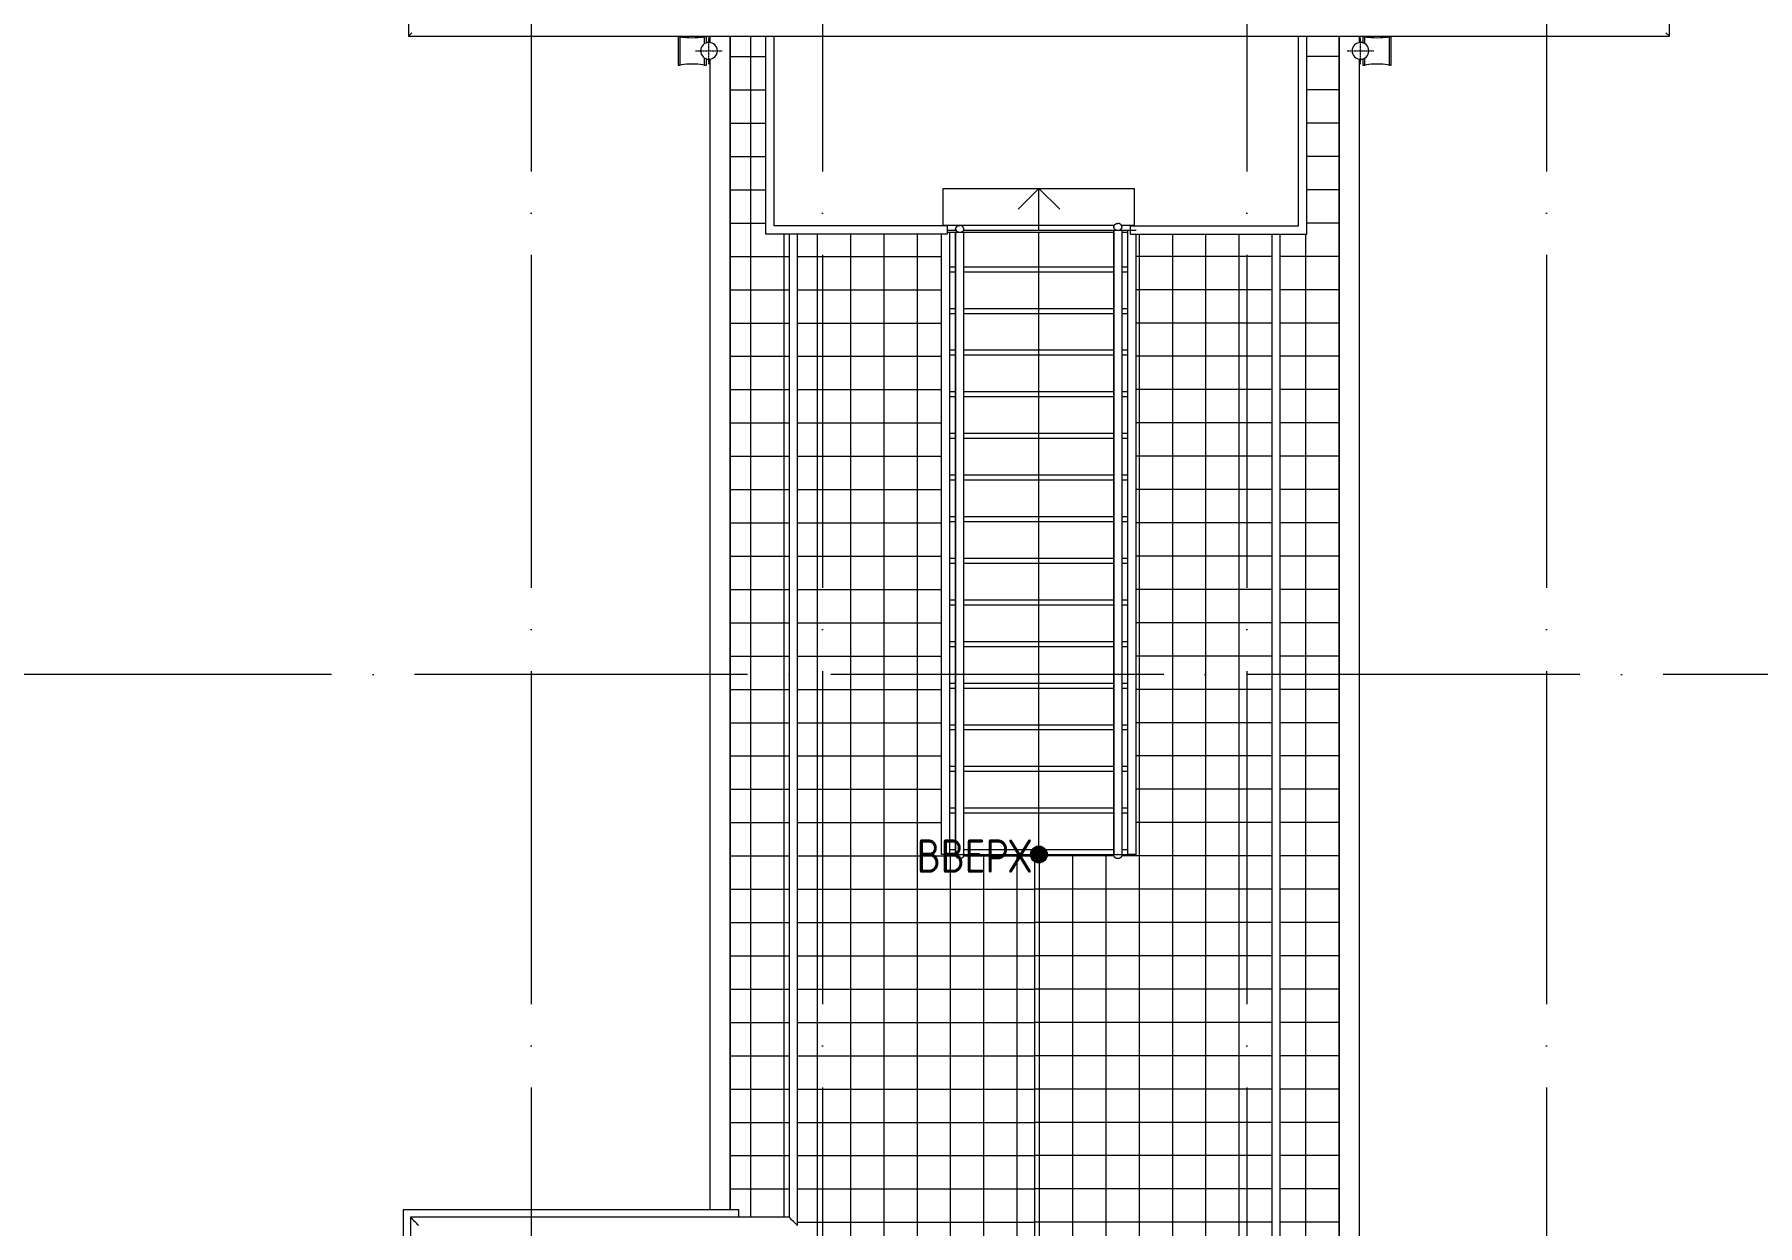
# Model space of a CAD drawing. Header units: millimetres. Extents: x -259793 to 503324, y -44556 to 93494.
# Drawn here: x 434121 to 444473, y 8131 to 15283 of the extents above; entities that cross this region are included whole.
import ezdxf

# ---------------------------------------------------------------- set-up
doc = ezdxf.new("R2010")
doc.units = ezdxf.units.MM
doc.linetypes.add('ADSK_Линия сетки', pattern=[25, 20, -2.5, 0, -2.5])
doc.linetypes.add('ADSK_Осевая', pattern=[14, 10, -2, 0, -2])
for name, color, linetype, lineweight in [('RC-Линии_связи-Адресные', 5, 'Continuous', 30), ('Крыша', 7, 'Continuous', 9), ('Крыша штриховка', 7, 'Continuous', 9), ('Лестницы', 252, 'Continuous', 9), ('Обобщенные модели', 252, 'Continuous', 18), ('Ограждение', 252, 'Continuous', 9), ('Оси', 252, 'Continuous', 9), ('Перекрытие', 252, 'Continuous', 18), ('Стрелки вверх', 7, 'Continuous', 18), ('Траектории лестницы', 7, 'Continuous', 18), ('Трубопровод', 7, 'Continuous', 18)]:
    doc.layers.add(name, color=color, linetype=linetype, lineweight=lineweight)
doc.styles.add('GOST Common', font='', dxfattribs={"width": 0.9, "height": 500})
doc.styles.get('GOST Common').set_extended_font_data('GOST type B')

# ---------------------------------------------------------------- blocks, each defined once
blk = doc.blocks.new('Кровля Жив')
at = {"layer": 'Стрелки вверх', "true_color": 0x636466}
h = blk.add_hatch(color=251, dxfattribs=at)
edge = h.paths.add_edge_path()
edge.add_arc((-34538, 26986), 50, 0, 360)
blk.add_hatch(color=251, dxfattribs=at).paths.add_polyline_path([(-34538, 26936), (-34511, 26944), (-34493, 26965), (-34489, 26993), (-34500, 27019), (-34524, 27034), (-34552, 27034), (-34576, 27019), (-34588, 26993), (-34584, 26965), (-34565, 26944)])
at = {"layer": 'Крыша', "color": 251, "true_color": 0x636466}
for p, q in [((-36515, 31900), (-36515, 31862)), ((-36513, 31862), (-36513, 31900)), ((-36392, 24853), (-36392, 31900)), ((-36390, 24853), (-36390, 31900)), ((-32736, 31900), (-32736, 21240)), ((-32734, 31900), (-32734, 21242)), ((-32613, 31900), (-32613, 31862)), ((-32611, 31862), (-32611, 31900)), ((-36515, 31763), (-36515, 24853)), ((-36513, 24853), (-36513, 31763)), ((-32613, 31763), (-32613, 21377)), ((-32611, 21377), (-32611, 31763)), ((-34563, 16276), (-34563, 26986))]:
    blk.add_line(p, q, dxfattribs=at)
at = {"layer": 'Крыша штриховка', "color": 251, "linetype": 'Continuous', "true_color": 0x636466}
for p, q in [((-36270, 31900), (-36270, 24808)), ((-36390, 31778), (-36178, 31778)), ((-32736, 31778), (-32928, 31778)), ((-36390, 31578), (-36178, 31578)), ((-32736, 31578), (-32928, 31578)), ((-36390, 31378), (-36178, 31378)), ((-32736, 31378), (-32928, 31378)), ((-36390, 31178), (-36178, 31178)), ((-32736, 31178), (-32928, 31178)), ((-36390, 30978), (-36178, 30978)), ((-32736, 30978), (-32928, 30978)), ((-36390, 30778), (-36178, 30778)), ((-32736, 30778), (-32928, 30778)), ((-36070, 30711), (-36070, 24808)), ((-35870, 30711), (-35870, 16276)), ((-35670, 30711), (-35670, 16276)), ((-35470, 30711), (-35470, 16276)), ((-35270, 30711), (-35270, 16276)), ((-33934, 20488), (-33934, 30711)), ((-33734, 20614), (-33734, 30711)), ((-33534, 20739), (-33534, 30711)), ((-33334, 20865), (-33334, 30711)), ((-32934, 21116), (-32934, 30711)), ((-36390, 30578), (-36038, 30578)), ((-35988, 30578), (-35123, 30578)), ((-33138, 30578), (-33953, 30578)), ((-32736, 30578), (-33088, 30578)), ((-36390, 30378), (-36038, 30378)), ((-35988, 30378), (-35123, 30378)), ((-33138, 30378), (-33953, 30378)), ((-32736, 30378), (-33088, 30378)), ((-36390, 30178), (-36038, 30178)), ((-35988, 30178), (-35123, 30178)), ((-33138, 30178), (-33953, 30178)), ((-32736, 30178), (-33088, 30178)), ((-36390, 29978), (-36038, 29978)), ((-35988, 29978), (-35123, 29978)), ((-33138, 29978), (-33953, 29978)), ((-32736, 29978), (-33088, 29978)), ((-36390, 29778), (-36038, 29778)), ((-35988, 29778), (-35123, 29778)), ((-33138, 29778), (-33953, 29778)), ((-32736, 29778), (-33088, 29778)), ((-36390, 29578), (-36038, 29578)), ((-35988, 29578), (-35123, 29578)), ((-33138, 29578), (-33953, 29578)), ((-32736, 29578), (-33088, 29578)), ((-36390, 29378), (-36038, 29378)), ((-35988, 29378), (-35123, 29378)), ((-33138, 29378), (-33953, 29378)), ((-32736, 29378), (-33088, 29378)), ((-36390, 29178), (-36038, 29178)), ((-35988, 29178), (-35123, 29178)), ((-33138, 29178), (-33953, 29178)), ((-32736, 29178), (-33088, 29178)), ((-36390, 28978), (-36038, 28978)), ((-35988, 28978), (-35123, 28978)), ((-33138, 28978), (-33953, 28978)), ((-32736, 28978), (-33088, 28978)), ((-36390, 28778), (-36038, 28778)), ((-35988, 28778), (-35123, 28778)), ((-33138, 28778), (-33953, 28778)), ((-32736, 28778), (-33088, 28778)), ((-36390, 28578), (-36038, 28578)), ((-35989, 28578), (-35123, 28578)), ((-33138, 28578), (-33953, 28578)), ((-32736, 28578), (-33088, 28578)), ((-36390, 28378), (-36038, 28378)), ((-35989, 28378), (-35123, 28378)), ((-33138, 28378), (-33953, 28378)), ((-32736, 28378), (-33088, 28378)), ((-36390, 28178), (-36038, 28178)), ((-35989, 28178), (-35123, 28178)), ((-33138, 28178), (-33953, 28178)), ((-32736, 28178), (-33088, 28178)), ((-36390, 27978), (-36038, 27978)), ((-35989, 27978), (-35123, 27978)), ((-33138, 27978), (-33953, 27978)), ((-32736, 27978), (-33088, 27978)), ((-36390, 27778), (-36038, 27778)), ((-35989, 27778), (-35123, 27778)), ((-33138, 27778), (-33953, 27778)), ((-32736, 27778), (-33088, 27778)), ((-36390, 27578), (-36038, 27578)), ((-35989, 27578), (-35123, 27578)), ((-33138, 27578), (-33953, 27578)), ((-32736, 27578), (-33088, 27578)), ((-36390, 27378), (-36038, 27378)), ((-35989, 27378), (-35123, 27378)), ((-33138, 27378), (-33953, 27378)), ((-32736, 27378), (-33088, 27378)), ((-36390, 27178), (-36038, 27178)), ((-35989, 27178), (-35123, 27178)), ((-33138, 27178), (-33953, 27178)), ((-32736, 27178), (-33088, 27178)), ((-36390, 26978), (-36038, 26978)), ((-35989, 26978), (-35035, 26978)), ((-35070, 26986), (-35070, 16276)), ((-34992, 26978), (-34563, 26978)), ((-34870, 26985), (-34870, 16276)), ((-34670, 26986), (-34670, 16276)), ((-34085, 26978), (-34563, 26978)), ((-34534, 20112), (-34534, 26986)), ((-34334, 20237), (-34334, 26986)), ((-34134, 20363), (-34134, 26986)), ((-33138, 26978), (-34042, 26978)), ((-32736, 26978), (-33088, 26978)), ((-36390, 26778), (-36038, 26778)), ((-35989, 26778), (-34563, 26778)), ((-33138, 26778), (-34563, 26778)), ((-32736, 26778), (-33088, 26778)), ((-36390, 26578), (-36038, 26578)), ((-35989, 26578), (-34563, 26578)), ((-33138, 26578), (-34563, 26578)), ((-32736, 26578), (-33088, 26578)), ((-36390, 26378), (-36038, 26378)), ((-35989, 26378), (-34563, 26378)), ((-33138, 26378), (-34563, 26378)), ((-32736, 26378), (-33088, 26378)), ((-36390, 26178), (-36038, 26178)), ((-35989, 26178), (-34563, 26178)), ((-33138, 26178), (-34563, 26178)), ((-32736, 26178), (-33088, 26178)), ((-36390, 25978), (-36038, 25978)), ((-35989, 25978), (-34563, 25978)), ((-33138, 25978), (-34563, 25978)), ((-32736, 25978), (-33088, 25978)), ((-36390, 25778), (-36038, 25778)), ((-35989, 25778), (-34563, 25778)), ((-33138, 25778), (-34563, 25778)), ((-32736, 25778), (-33088, 25778)), ((-36390, 25578), (-36038, 25578)), ((-35989, 25578), (-34563, 25578)), ((-33138, 25578), (-34563, 25578)), ((-32736, 25578), (-33088, 25578)), ((-36390, 25378), (-36038, 25378)), ((-35989, 25378), (-34563, 25378)), ((-33138, 25378), (-34563, 25378)), ((-32736, 25378), (-33088, 25378)), ((-36390, 25178), (-36038, 25178)), ((-35989, 25178), (-34563, 25178)), ((-33138, 25178), (-34563, 25178)), ((-32736, 25178), (-33088, 25178)), ((-36390, 24978), (-36038, 24978)), ((-35989, 24978), (-34563, 24978)), ((-33138, 24978), (-34563, 24978)), ((-32736, 24978), (-33088, 24978)), ((-35989, 24778), (-34563, 24778)), ((-33138, 24778), (-34563, 24778)), ((-32736, 24778), (-33088, 24778))]:
    blk.add_line(p, q, dxfattribs=at)
at = {"layer": 'Лестницы', "color": 251, "true_color": 0x636466}
for p, q in [((-35113, 30986), (-33963, 30986)), ((-35113, 30761), (-35113, 30986)), ((-33963, 30761), (-33963, 30986)), ((-35113, 30766), (-34084, 30766)), ((-34044, 30766), (-33963, 30766)), ((-35088, 30736), (-35037, 30736)), ((-35073, 30724), (-35038, 30724)), ((-34989, 30736), (-34088, 30736)), ((-34988, 30724), (-34088, 30724)), ((-34038, 30736), (-34003, 30736)), ((-34038, 30724), (-34003, 30724)), ((-35073, 30516), (-35038, 30516)), ((-35073, 30486), (-35038, 30486)), ((-34988, 30516), (-34088, 30516)), ((-34988, 30486), (-34088, 30486)), ((-34038, 30516), (-34003, 30516)), ((-34038, 30486), (-34003, 30486)), ((-35073, 30266), (-35038, 30266)), ((-35073, 30236), (-35038, 30236)), ((-34988, 30266), (-34088, 30266)), ((-34988, 30236), (-34088, 30236)), ((-34038, 30266), (-34003, 30266)), ((-34038, 30236), (-34003, 30236)), ((-35073, 30016), (-35038, 30016)), ((-35073, 29986), (-35038, 29986)), ((-34988, 30016), (-34088, 30016)), ((-34988, 29986), (-34088, 29986)), ((-34038, 30016), (-34003, 30016)), ((-34038, 29986), (-34003, 29986)), ((-35073, 29766), (-35038, 29766)), ((-35073, 29736), (-35038, 29736)), ((-34988, 29766), (-34088, 29766)), ((-34988, 29736), (-34088, 29736)), ((-34038, 29766), (-34003, 29766)), ((-34038, 29736), (-34003, 29736)), ((-35073, 29516), (-35038, 29516)), ((-34988, 29516), (-34088, 29516)), ((-34038, 29516), (-34003, 29516)), ((-35073, 29486), (-35038, 29486)), ((-34988, 29486), (-34088, 29486)), ((-34038, 29486), (-34003, 29486)), ((-35073, 29266), (-35038, 29266)), ((-35073, 29236), (-35038, 29236)), ((-34988, 29266), (-34088, 29266)), ((-34988, 29236), (-34088, 29236)), ((-34038, 29266), (-34003, 29266)), ((-34038, 29236), (-34003, 29236)), ((-35073, 29016), (-35038, 29016)), ((-35073, 28986), (-35038, 28986)), ((-34988, 29016), (-34088, 29016)), ((-34988, 28986), (-34088, 28986)), ((-34038, 29016), (-34003, 29016)), ((-34038, 28986), (-34003, 28986)), ((-35073, 28766), (-35038, 28766)), ((-35073, 28736), (-35038, 28736)), ((-34988, 28766), (-34088, 28766)), ((-34988, 28736), (-34088, 28736)), ((-34038, 28766), (-34003, 28766)), ((-34038, 28736), (-34003, 28736)), ((-35073, 28516), (-35038, 28516)), ((-35073, 28486), (-35038, 28486)), ((-34988, 28516), (-34088, 28516)), ((-34988, 28486), (-34088, 28486)), ((-34038, 28516), (-34003, 28516)), ((-34038, 28486), (-34003, 28486)), ((-35073, 28266), (-35038, 28266)), ((-34988, 28266), (-34088, 28266)), ((-34038, 28266), (-34003, 28266)), ((-35073, 28236), (-35038, 28236)), ((-34988, 28236), (-34088, 28236)), ((-34038, 28236), (-34003, 28236)), ((-35073, 28016), (-35038, 28016)), ((-35073, 27986), (-35038, 27986)), ((-34988, 28016), (-34088, 28016)), ((-34988, 27986), (-34088, 27986)), ((-34038, 28016), (-34003, 28016)), ((-34038, 27986), (-34003, 27986)), ((-35073, 27766), (-35038, 27766)), ((-34988, 27766), (-34088, 27766)), ((-34038, 27766), (-34003, 27766)), ((-35073, 27736), (-35038, 27736)), ((-34988, 27736), (-34088, 27736)), ((-34038, 27736), (-34003, 27736)), ((-35073, 27516), (-35038, 27516)), ((-35073, 27486), (-35038, 27486)), ((-34988, 27516), (-34088, 27516)), ((-34988, 27486), (-34088, 27486)), ((-34038, 27516), (-34003, 27516)), ((-34038, 27486), (-34003, 27486)), ((-35073, 27266), (-35038, 27266)), ((-35073, 27236), (-35038, 27236)), ((-34988, 27266), (-34088, 27266)), ((-34988, 27236), (-34088, 27236)), ((-34038, 27266), (-34003, 27266)), ((-34038, 27236), (-34003, 27236)), ((-35073, 27016), (-35038, 27016)), ((-35073, 26986), (-35038, 26986)), ((-34988, 27016), (-34088, 27016)), ((-34988, 26986), (-34088, 26986)), ((-34038, 27016), (-34003, 27016)), ((-34038, 26986), (-34003, 26986))]:
    blk.add_line(p, q, dxfattribs=at)
at = {"layer": 'Обобщенные модели', "color": 251, "true_color": 0x636466}
for p, q in [((-36695, 31897), (-36705, 31897)), ((-36705, 31897), (-36705, 31727)), ((-36695, 31897), (-36695, 31727)), ((-36546, 31855), (-36546, 31897)), ((-36535, 31897), (-36546, 31897)), ((-36535, 31860), (-36535, 31897)), ((-32581, 31897), (-32591, 31897)), ((-32591, 31897), (-32591, 31860)), ((-32581, 31897), (-32581, 31855)), ((-32432, 31727), (-32432, 31897)), ((-32421, 31897), (-32432, 31897)), ((-32421, 31727), (-32421, 31897)), ((-36535, 31862), (-36534, 31862)), ((-36522, 31862), (-36535, 31862)), ((-36522, 31862), (-36534, 31862)), ((-36519, 31874), (-36521, 31874)), ((-36521, 31874), (-36521, 31864)), ((-36519, 31874), (-36521, 31874)), ((-36521, 31874), (-36521, 31864)), ((-36521, 31862), (-36521, 31864)), ((-36519, 31864), (-36519, 31874)), ((-36519, 31864), (-36519, 31874)), ((-36519, 31864), (-36519, 31862)), ((-36515, 31862), (-36518, 31862)), ((-36515, 31862), (-36518, 31862)), ((-32608, 31862), (-32611, 31862)), ((-32608, 31862), (-32611, 31862)), ((-32605, 31874), (-32607, 31874)), ((-32607, 31874), (-32607, 31864)), ((-32605, 31874), (-32607, 31874)), ((-32607, 31874), (-32607, 31864)), ((-32607, 31862), (-32607, 31864)), ((-32605, 31864), (-32605, 31874)), ((-32605, 31864), (-32605, 31874)), ((-32605, 31864), (-32605, 31862)), ((-32593, 31862), (-32604, 31862)), ((-32591, 31862), (-32604, 31862)), ((-32593, 31862), (-32591, 31862)), ((-36705, 31727), (-36695, 31727)), ((-36546, 31727), (-36546, 31769)), ((-36546, 31727), (-36535, 31727)), ((-36535, 31727), (-36535, 31764)), ((-36534, 31762), (-36535, 31762)), ((-36535, 31762), (-36522, 31762)), ((-36534, 31762), (-36522, 31762)), ((-36521, 31760), (-36521, 31762)), ((-36521, 31760), (-36521, 31750)), ((-36521, 31760), (-36521, 31750)), ((-36521, 31750), (-36519, 31750)), ((-36521, 31750), (-36519, 31750)), ((-36519, 31762), (-36519, 31760)), ((-36519, 31750), (-36519, 31760)), ((-36519, 31750), (-36519, 31760)), ((-36518, 31762), (-36515, 31762)), ((-36518, 31762), (-36515, 31762)), ((-32611, 31762), (-32608, 31762)), ((-32611, 31762), (-32608, 31762)), ((-32607, 31760), (-32607, 31762)), ((-32607, 31760), (-32607, 31750)), ((-32607, 31760), (-32607, 31750)), ((-32607, 31750), (-32605, 31750)), ((-32607, 31750), (-32605, 31750)), ((-32605, 31762), (-32605, 31760)), ((-32605, 31750), (-32605, 31760)), ((-32605, 31750), (-32605, 31760)), ((-32604, 31762), (-32593, 31762)), ((-32604, 31762), (-32591, 31762)), ((-32591, 31762), (-32593, 31762)), ((-32591, 31764), (-32591, 31727)), ((-32591, 31727), (-32581, 31727)), ((-32581, 31769), (-32581, 31727)), ((-32432, 31727), (-32421, 31727))]:
    blk.add_line(p, q, dxfattribs=at)
at = {"layer": 'Обобщенные модели', "color": 251, "true_color": 0x636466, "flags": 128}
for points in [[(-36546, 31897), (-36550, 31895), (-36559, 31893), (-36571, 31892), (-36586, 31890), (-36602, 31890), (-36620, 31889), (-36638, 31890), (-36655, 31890), (-36670, 31892), (-36682, 31893), (-36690, 31895), (-36695, 31897)], [(-32432, 31897), (-32436, 31895), (-32445, 31893), (-32457, 31892), (-32472, 31890), (-32488, 31890), (-32506, 31889), (-32524, 31890), (-32541, 31890), (-32556, 31892), (-32568, 31893), (-32576, 31895), (-32581, 31897)], [(-36695, 31727), (-36690, 31729), (-36682, 31731), (-36670, 31733), (-36655, 31734), (-36638, 31735), (-36620, 31735), (-36602, 31735), (-36586, 31734), (-36571, 31733), (-36559, 31731), (-36550, 31729), (-36546, 31727)], [(-32581, 31727), (-32576, 31729), (-32568, 31731), (-32556, 31733), (-32541, 31734), (-32524, 31735), (-32506, 31735), (-32488, 31735), (-32472, 31734), (-32457, 31733), (-32445, 31731), (-32436, 31729), (-32432, 31727)]]:
    blk.add_lwpolyline(points, dxfattribs=at)
at = {"layer": 'Обобщенные модели', "color": 251, "true_color": 0x636466, "extrusion": (0, 0, -1), "flags": 128}
for points in [[(36523, 31862), (36524, 31862), (36525, 31862), (36527, 31862), (36528, 31862), (36530, 31862), (36532, 31862), (36534, 31862)], [(32591, 31862), (32593, 31862), (32596, 31862), (32597, 31862), (32599, 31862), (32601, 31862), (32602, 31862), (32603, 31862)], [(36535, 31762), (36533, 31762), (36531, 31762), (36529, 31762), (36527, 31762), (36526, 31762), (36524, 31762), (36523, 31762)], [(32604, 31762), (32603, 31762), (32601, 31762), (32600, 31762), (32598, 31762), (32596, 31762), (32594, 31762), (32592, 31762)]]:
    blk.add_lwpolyline(points, dxfattribs=at)
at = {"layer": 'Обобщенные модели', "color": 251, "true_color": 0x636466}
for centre, start, end in [((-36520, 31812), 84.4274, 105), ((-32606, 31812), 75, 95.5726), ((-36520, 31812), 255, 275.5726), ((-32606, 31812), 264.4274, 285)]:
    blk.add_arc(centre, 52, start, end, dxfattribs=at)
at = {"layer": 'Ограждение', "color": 251, "true_color": 0x636466}
for p, q in [((-38326, 35600), (-38326, 31900)), ((-30750, 31900), (-30750, 35600)), ((-38326, 31900), (-38305, 31921)), ((-38305, 31921), (-38326, 31900)), ((-38326, 31900), (-30750, 31900)), ((-36178, 30711), (-36178, 31900)), ((-36128, 30761), (-36128, 31900)), ((-32978, 30761), (-32978, 31900)), ((-32928, 30711), (-32928, 31900)), ((-30750, 31900), (-30771, 31921)), ((-30771, 31921), (-30750, 31900)), ((-35088, 30761), (-36128, 30761)), ((-35088, 30761), (-35088, 30711)), ((-33988, 30761), (-32978, 30761)), ((-33988, 30711), (-33988, 30761)), ((-35088, 30711), (-36178, 30711)), ((-36038, 30711), (-36038, 24808)), ((-35988, 24758), (-35988, 30711)), ((-35123, 26986), (-35123, 30711)), ((-35088, 30724), (-35073, 30724)), ((-35073, 26986), (-35073, 30724)), ((-35038, 30724), (-35038, 26986)), ((-35038, 30724), (-35014, 30724)), ((-35038, 26986), (-35038, 30724)), ((-35013, 30724), (-34988, 30724)), ((-34988, 26986), (-34988, 30724)), ((-34988, 26986), (-34988, 30724)), ((-34088, 30736), (-34088, 26986)), ((-34088, 30736), (-34038, 30736)), ((-34088, 26986), (-34088, 30736)), ((-34038, 26986), (-34038, 30736)), ((-34038, 26986), (-34038, 30736)), ((-34003, 30736), (-33953, 30736)), ((-34003, 26986), (-34003, 30736)), ((-33988, 30711), (-32928, 30711)), ((-33953, 26986), (-33953, 30711)), ((-33138, 30711), (-33138, 21003)), ((-33088, 21003), (-33088, 30711)), ((-35073, 26986), (-35123, 26986)), ((-35038, 26986), (-35014, 26986)), ((-35011, 26986), (-35013, 26986)), ((-35013, 26986), (-34988, 26986)), ((-34088, 26986), (-34038, 26986)), ((-33953, 26986), (-34003, 26986)), ((-38313, 24808), (-38313, 23105)), ((-36038, 24808), (-38313, 24808)), ((-38312, 24807), (-38313, 24808)), ((-38306, 24801), (-38301, 24795)), ((-38301, 24795), (-38295, 24789)), ((-38295, 24789), (-38288, 24783)), ((-35988, 24758), (-35989, 24759))]:
    blk.add_line(p, q, dxfattribs=at)
at = {"layer": 'Ограждение', "color": 251, "true_color": 0x636466, "flags": 128}
for points in [[(-35038, 30739), (-35038, 30740), (-35038, 30742), (-35038, 30744), (-35037, 30745), (-35037, 30747), (-35036, 30748), (-35036, 30750), (-35035, 30751), (-35034, 30752), (-35034, 30753), (-35033, 30754), (-35032, 30755), (-35031, 30756), (-35031, 30757), (-35030, 30758), (-35029, 30758), (-35028, 30759), (-35027, 30759), (-35027, 30760), (-35026, 30760), (-35025, 30761), (-35024, 30761), (-35024, 30762), (-35023, 30762), (-35022, 30762), (-35022, 30762), (-35021, 30763), (-35020, 30763), (-35020, 30763), (-35019, 30763), (-35018, 30763), (-35018, 30763), (-35017, 30764), (-35016, 30764), (-35016, 30764), (-35015, 30764), (-35015, 30764), (-35014, 30764), (-35013, 30764), (-35013, 30764)], [(-34988, 30739), (-34988, 30740), (-34988, 30742), (-34989, 30744), (-34989, 30745), (-34990, 30747), (-34990, 30748), (-34991, 30750), (-34991, 30751), (-34992, 30752), (-34993, 30753), (-34993, 30754), (-34994, 30755), (-34995, 30756), (-34996, 30757), (-34997, 30758), (-34997, 30758), (-34998, 30759), (-34999, 30759), (-35000, 30760), (-35001, 30760), (-35001, 30761), (-35002, 30761), (-35003, 30762), (-35003, 30762), (-35004, 30762), (-35005, 30762), (-35006, 30763), (-35006, 30763), (-35007, 30763), (-35007, 30763), (-35008, 30763), (-35009, 30763), (-35009, 30764), (-35010, 30764), (-35011, 30764), (-35011, 30764), (-35012, 30764), (-35012, 30764), (-35013, 30764), (-35013, 30764)], [(-34088, 30751), (-34088, 30753), (-34088, 30755), (-34088, 30756), (-34087, 30758), (-34087, 30759), (-34086, 30761), (-34086, 30762), (-34085, 30763), (-34084, 30765), (-34084, 30766), (-34083, 30767), (-34082, 30768), (-34081, 30769), (-34081, 30769), (-34080, 30770), (-34079, 30771), (-34078, 30771), (-34077, 30772), (-34077, 30772), (-34076, 30773), (-34075, 30773), (-34074, 30774), (-34074, 30774), (-34073, 30774), (-34072, 30775), (-34072, 30775), (-34071, 30775), (-34070, 30775), (-34070, 30776), (-34069, 30776), (-34068, 30776), (-34068, 30776), (-34067, 30776), (-34066, 30776), (-34066, 30776), (-34065, 30776), (-34065, 30776), (-34064, 30776), (-34063, 30776), (-34063, 30776)], [(-34038, 30751), (-34038, 30753), (-34038, 30755), (-34039, 30756), (-34039, 30758), (-34040, 30759), (-34040, 30761), (-34041, 30762), (-34041, 30763), (-34042, 30765), (-34043, 30766), (-34043, 30767), (-34044, 30768), (-34045, 30769), (-34046, 30769), (-34047, 30770), (-34047, 30771), (-34048, 30771), (-34049, 30772), (-34050, 30772), (-34051, 30773), (-34051, 30773), (-34052, 30774), (-34053, 30774), (-34053, 30774), (-34054, 30775), (-34055, 30775), (-34056, 30775), (-34056, 30775), (-34057, 30776), (-34057, 30776), (-34058, 30776), (-34059, 30776), (-34059, 30776), (-34060, 30776), (-34061, 30776), (-34061, 30776), (-34062, 30776), (-34062, 30776), (-34063, 30776), (-34063, 30776)], [(-35014, 30724), (-35013, 30724), (-35011, 30724)], [(-34065, 30736), (-34063, 30736), (-34061, 30736)], [(-35038, 27001), (-35038, 27000), (-35038, 26999), (-35038, 26998), (-35038, 26997), (-35038, 26996), (-35038, 26995), (-35038, 26994), (-35038, 26993), (-35038, 26992), (-35038, 26992), (-35038, 26991), (-35038, 26990), (-35038, 26990), (-35038, 26989), (-35038, 26988), (-35038, 26988), (-35038, 26988), (-35038, 26987), (-35038, 26987), (-35038, 26987), (-35038, 26987), (-35038, 26987), (-35038, 26987)], [(-35038, 26987), (-35038, 26987), (-35038, 26987), (-35038, 26987), (-35038, 26987), (-35038, 26988), (-35038, 26988), (-35038, 26988), (-35038, 26989), (-35038, 26989)], [(-35013, 26962), (-35014, 26962), (-35015, 26962), (-35016, 26962), (-35017, 26962), (-35018, 26962), (-35019, 26962), (-35020, 26963), (-35021, 26963), (-35022, 26963), (-35023, 26964), (-35024, 26964), (-35025, 26964), (-35026, 26965), (-35026, 26965), (-35027, 26966), (-35028, 26966), (-35029, 26967), (-35030, 26968), (-35030, 26968), (-35031, 26969), (-35032, 26970), (-35032, 26971), (-35033, 26971), (-35034, 26972), (-35034, 26973), (-35035, 26974), (-35035, 26975), (-35036, 26976), (-35036, 26977), (-35037, 26977), (-35037, 26978), (-35037, 26979), (-35037, 26980), (-35038, 26981), (-35038, 26982), (-35038, 26983), (-35038, 26984), (-35038, 26985), (-35038, 26986), (-35038, 26987)], [(-34988, 26987), (-34988, 26986), (-34988, 26985), (-34988, 26984), (-34989, 26983), (-34989, 26982), (-34989, 26981), (-34989, 26980), (-34989, 26979), (-34990, 26978), (-34990, 26977), (-34991, 26976), (-34991, 26975), (-34992, 26974), (-34992, 26973), (-34993, 26972), (-34993, 26972), (-34994, 26971), (-34994, 26970), (-34995, 26969), (-34996, 26969), (-34997, 26968), (-34997, 26967), (-34998, 26967), (-34999, 26966), (-35000, 26965), (-35001, 26965), (-35001, 26964), (-35002, 26964), (-35003, 26964), (-35004, 26963), (-35005, 26963), (-35006, 26963), (-35007, 26962), (-35008, 26962), (-35009, 26962), (-35010, 26962), (-35011, 26962), (-35012, 26962), (-35013, 26962), (-35013, 26962)], [(-34988, 26987), (-34988, 26987), (-34988, 26987), (-34988, 26987), (-34988, 26987), (-34988, 26987), (-34988, 26988), (-34988, 26988), (-34988, 26988), (-34988, 26989), (-34988, 26989), (-34988, 26990), (-34988, 26991), (-34988, 26991), (-34988, 26992), (-34988, 26993), (-34988, 26994), (-34988, 26995), (-34988, 26996), (-34988, 26997), (-34988, 26998), (-34988, 26999), (-34988, 27000), (-34988, 27001), (-34988, 27001)], [(-34988, 26989), (-34988, 26989), (-34988, 26988), (-34988, 26988), (-34988, 26987), (-34988, 26987), (-34988, 26987), (-34988, 26987), (-34988, 26987), (-34988, 26987)], [(-34088, 27001), (-34088, 27000), (-34088, 26999), (-34088, 26998), (-34088, 26997), (-34088, 26996), (-34088, 26995), (-34088, 26994), (-34088, 26993), (-34088, 26992), (-34088, 26992), (-34088, 26991), (-34088, 26990), (-34088, 26990), (-34088, 26989), (-34088, 26988), (-34088, 26988), (-34088, 26988), (-34088, 26987), (-34088, 26987), (-34088, 26987), (-34088, 26987), (-34088, 26987), (-34088, 26987)], [(-34088, 26987), (-34088, 26987), (-34088, 26987), (-34088, 26987), (-34088, 26987), (-34088, 26988), (-34088, 26988), (-34088, 26988), (-34088, 26989), (-34088, 26989)], [(-34063, 26962), (-34064, 26962), (-34065, 26962), (-34066, 26962), (-34067, 26962), (-34068, 26962), (-34069, 26962), (-34070, 26963), (-34071, 26963), (-34072, 26963), (-34073, 26964), (-34074, 26964), (-34075, 26964), (-34076, 26965), (-34076, 26965), (-34077, 26966), (-34078, 26966), (-34079, 26967), (-34080, 26968), (-34080, 26968), (-34081, 26969), (-34082, 26970), (-34082, 26971), (-34083, 26971), (-34084, 26972), (-34084, 26973), (-34085, 26974), (-34085, 26975), (-34086, 26976), (-34086, 26977), (-34087, 26977), (-34087, 26978), (-34087, 26979), (-34087, 26980), (-34088, 26981), (-34088, 26982), (-34088, 26983), (-34088, 26984), (-34088, 26985), (-34088, 26986), (-34088, 26987)], [(-34061, 26986), (-34063, 26986), (-34065, 26986)], [(-34038, 26987), (-34038, 26986), (-34038, 26985), (-34038, 26984), (-34039, 26983), (-34039, 26982), (-34039, 26981), (-34039, 26980), (-34039, 26979), (-34040, 26978), (-34040, 26977), (-34041, 26976), (-34041, 26975), (-34042, 26974), (-34042, 26973), (-34043, 26972), (-34043, 26972), (-34044, 26971), (-34044, 26970), (-34045, 26969), (-34046, 26969), (-34047, 26968), (-34047, 26967), (-34048, 26967), (-34049, 26966), (-34050, 26965), (-34051, 26965), (-34051, 26964), (-34052, 26964), (-34053, 26964), (-34054, 26963), (-34055, 26963), (-34056, 26963), (-34057, 26962), (-34058, 26962), (-34059, 26962), (-34060, 26962), (-34061, 26962), (-34062, 26962), (-34063, 26962), (-34063, 26962)], [(-34038, 26987), (-34038, 26987), (-34038, 26987), (-34038, 26987), (-34038, 26987), (-34038, 26987), (-34038, 26988), (-34038, 26988), (-34038, 26988), (-34038, 26989), (-34038, 26989), (-34038, 26990), (-34038, 26991), (-34038, 26991), (-34038, 26992), (-34038, 26993), (-34038, 26994), (-34038, 26995), (-34038, 26996), (-34038, 26997), (-34038, 26998), (-34038, 26999), (-34038, 27000), (-34038, 27001), (-34038, 27001)], [(-34038, 26989), (-34038, 26989), (-34038, 26988), (-34038, 26988), (-34038, 26987), (-34038, 26987), (-34038, 26987), (-34038, 26987), (-34038, 26987), (-34038, 26987)], [(-38313, 24808), (-38313, 24807), (-38310, 24805), (-38306, 24801)], [(-38263, 24758), (-38264, 24759), (-38267, 24761), (-38271, 24765), (-38276, 24770), (-38282, 24776), (-38288, 24783)], [(-36013, 24783), (-36020, 24789), (-36026, 24795), (-36031, 24801), (-36035, 24805), (-36037, 24807), (-36038, 24808)], [(-36013, 24783), (-36007, 24776), (-36001, 24770), (-35995, 24765), (-35991, 24761), (-35989, 24759), (-35988, 24758)]]:
    blk.add_lwpolyline(points, dxfattribs=at)
at = {"layer": 'Ограждение', "color": 251, "true_color": 0x636466}
for centre, start_param, end_param in [((-34063, 30751), 2.995154, 4.712389), ((-34063, 30751), 4.712389, 6.458417), ((-35013, 30739), 2.995154, 4.712389), ((-35013, 30739), 4.712389, 6.458417), ((-35013, 27001), 4.684492, 4.712389), ((-35013, 27001), 4.712389, 4.786969), ((-34063, 27001), 4.637809, 4.712389), ((-34063, 27001), 4.712389, 4.786969)]:
    blk.add_ellipse(centre, major_axis=(25, 0), ratio=0.605083, start_param=start_param, end_param=end_param, dxfattribs=at)
at = {"layer": 'Оси', "color": 251, "linetype": 'ADSK_Линия сетки', "ltscale": 100, "true_color": 0x636466}
for p, q in [((-37588, 53089), (-37588, -12888)), ((-35838, 53089), (-35838, -12888)), ((-33288, 53089), (-33288, -12888)), ((-31488, 53089), (-31488, -12888)), ((-28788, 28068), (-75410, 28068))]:
    blk.add_line(p, q, dxfattribs=at)
at = {"layer": 'Перекрытие', "color": 251, "true_color": 0x636466}
for p, q in [((-36341, 24853), (-38358, 24853)), ((-38358, 24853), (-38358, 23405)), ((-36341, 24808), (-36341, 24853))]:
    blk.add_line(p, q, dxfattribs=at)
at = {"layer": 'Стрелки вверх', "color": 251, "true_color": 0x636466}
for p, q in [((-34538, 30986), (-34663, 30861)), ((-34538, 30736), (-34538, 30986)), ((-34538, 30986), (-34413, 30861)), ((-34538, 30486), (-34538, 30724)), ((-34538, 30236), (-34538, 30486)), ((-34538, 29986), (-34538, 30236)), ((-34538, 29736), (-34538, 29986)), ((-34538, 29486), (-34538, 29736)), ((-34538, 29236), (-34538, 29486)), ((-34538, 28986), (-34538, 29236)), ((-34538, 28736), (-34538, 28986)), ((-34538, 28486), (-34538, 28736)), ((-34538, 28236), (-34538, 28486)), ((-34538, 27986), (-34538, 28236)), ((-34538, 27736), (-34538, 27986)), ((-34538, 27486), (-34538, 27736)), ((-34538, 27236), (-34538, 27486)), ((-34538, 26986), (-34538, 27236)), ((-34576, 27019), (-34588, 26993)), ((-34552, 27034), (-34576, 27019)), ((-34524, 27034), (-34552, 27034)), ((-34500, 27019), (-34524, 27034)), ((-34489, 26993), (-34500, 27019)), ((-34588, 26993), (-34584, 26965)), ((-34584, 26965), (-34565, 26944)), ((-34565, 26944), (-34538, 26936)), ((-34538, 26936), (-34511, 26944)), ((-34511, 26944), (-34493, 26965)), ((-34493, 26965), (-34489, 26993))]:
    blk.add_line(p, q, dxfattribs=at)
blk.add_circle((-34538, 26986), 50, dxfattribs=at)
at = {"layer": 'Трубопровод', "color": 251, "linetype": 'ADSK_Осевая', "true_color": 0x636466}
for p, q in [((-36520, 31732), (-36520, 31892)), ((-32606, 31732), (-32606, 31892)), ((-36600, 31812), (-36440, 31812)), ((-32686, 31812), (-32526, 31812))]:
    blk.add_line(p, q, dxfattribs=at)
at = {"layer": 'Трубопровод', "color": 251, "true_color": 0x636466}
for centre, start, end in [((-36520, 31812), 0, 180), ((-36520, 31812), 180, 0), ((-32606, 31812), 0, 180), ((-32606, 31812), 180, 0)]:
    blk.add_arc(centre, 50.3, start, end, dxfattribs=at)
at = {"layer": 'Траектории лестницы', "color": 251, "true_color": 0x636466, "style": 'GOST Common', "width": 0.9}
blk.add_text('ВВЕРХ', height=200, dxfattribs=at).set_placement((-35272, 26877))

msp = doc.modelspace()

# ---------------------------------------------------------------- block references
at = {"layer": 'RC-Линии_связи-Адресные', "color": 104}
msp.add_blockref('Кровля Жив', (474693.26029, -16627.62183), dxfattribs=at)

doc.saveas('drawing.dxf')
